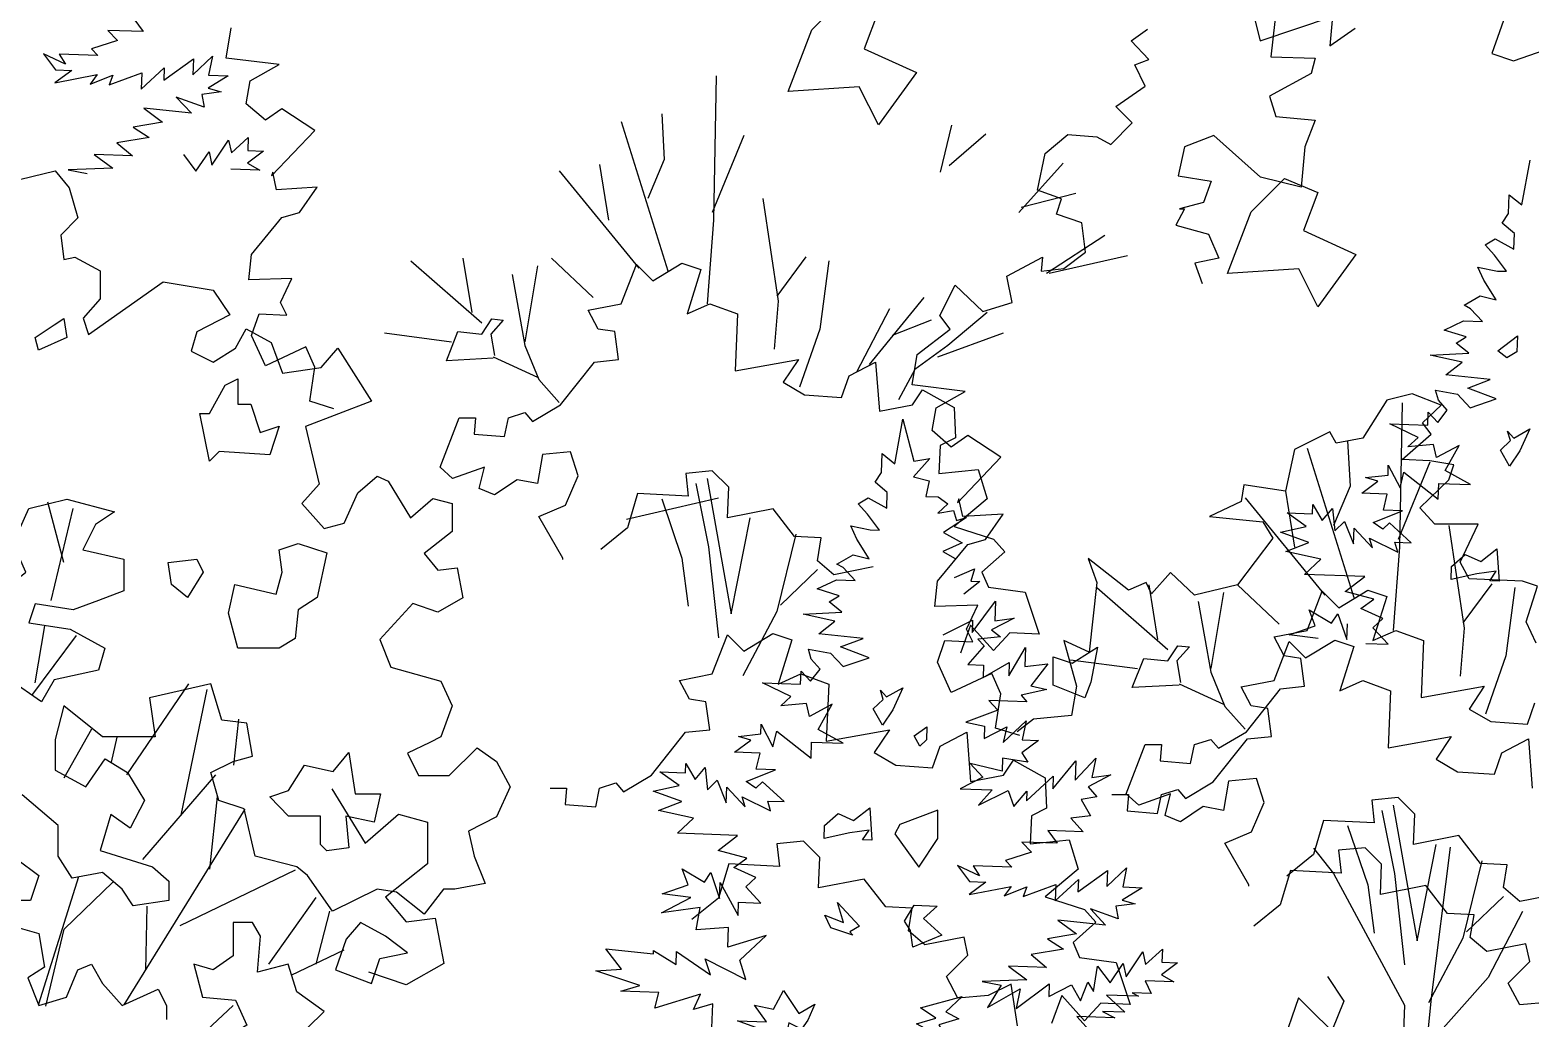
# Model space of a CAD drawing. Header units: inches. Extents: x 11.9 to 85.3, y 21.1 to 37.4.
# Drawn here: x 40.921 to 41.482, y 22.289 to 22.659 of the extents above; entities that cross this region are included whole.
import ezdxf

# ---------------------------------------------------------------- set-up
doc = ezdxf.new("R2010")
doc.units = ezdxf.units.IN
doc.header["$MEASUREMENT"] = 0
doc.layers.add('CAY', color=94, linetype='Continuous')
doc.layers.add('CAY-3', color=61, linetype='Continuous')

# ---------------------------------------------------------------- blocks, each defined once
blk = doc.blocks.new('A$C76451831')
at = {"layer": 'CAY'}
for p, q in [((4786.8, 1424.5), (4794.5, 1413.8)), ((4794.5, 1413.8), (4765.1, 1414.8)), ((4765.1, 1414.8), (4773, 1406.4)), ((4773, 1406.4), (4751.5, 1399.4)), ((4751.5, 1399.4), (4756.7, 1393.8)), ((4711.4, 1395.4), (4721.4, 1381.9)), ((4729.7, 1386.6), (4711.4, 1395.4)), ((4724.6, 1394.9), (4729.7, 1386.6)), ((4756.7, 1393.8), (4724.6, 1394.9)), ((4811.7, 1373.3), (4836.3, 1391)), ((4835.9, 1377.9), (4852.3, 1393.2)), ((4836.3, 1391), (4835.9, 1377.9)), ((4852.3, 1393.2), (4849, 1377.4)), ((4735, 1381.4), (4721, 1371)), ((4721, 1371), (4756.1, 1378)), ((4721.4, 1381.9), (4735, 1381.4)), ((4756.1, 1378), (4750.4, 1370)), ((4750.4, 1370), (4769.3, 1377.5)), ((4766.3, 1369.4), (4793.3, 1379.4)), ((4769.3, 1377.5), (4766.3, 1369.4)), ((4792.9, 1365.8), (4812.1, 1383.7)), ((4793.3, 1379.4), (4792.9, 1365.8)), ((4812.1, 1383.7), (4811.7, 1373.3)), ((4865.3, 1376.9), (4848.6, 1366.6)), ((4849, 1377.4), (4865.3, 1376.9)), ((4859.4, 1363.5), (4843.5, 1361.3)), ((4848.6, 1366.6), (4859.4, 1363.5)), ((4834.8, 1345.7), (4795, 1349.9)), ((4795, 1349.9), (4810.5, 1338.4)), ((4822.1, 1359.3), (4834.8, 1345.7)), ((4845.4, 1350.8), (4822.1, 1359.3)), ((4843.5, 1361.3), (4845.4, 1350.8)), ((4810.5, 1338.4), (4786.3, 1334.3)), ((4799.6, 1325.7), (4772.7, 1321.2)), ((4786.3, 1334.3), (4799.6, 1325.7)), ((4868.1, 1312.9), (4882.1, 1325.5)), ((4882.1, 1325.5), (4881.7, 1314.6)), ((4772.7, 1321.2), (4785.5, 1310.3)), ((4838.5, 1297.6), (4849.5, 1313.5)), ((4849.5, 1313.5), (4851.8, 1302.5)), ((4851.8, 1302.5), (4865.7, 1323.4)), ((4865.7, 1323.4), (4868.1, 1312.9)), ((4894.8, 1314.2), (4881.4, 1304.2)), ((4881.7, 1314.6), (4894.8, 1314.2)), ((4769.3, 1300), (4732.1, 1298.6)), ((4753.8, 1311.4), (4769.3, 1300)), ((4785.5, 1310.3), (4753.8, 1311.4)), ((4828.1, 1311.5), (4838.5, 1297.6)), ((4881.4, 1304.2), (4891.6, 1298.4)), ((5943, 1269.4), (5949.7, 1306.8)), ((4682.3, 1288.4), (4721.2, 1297.8)), ((4721.2, 1297.8), (4733, 1283.7)), ((4732.1, 1298.6), (4747.8, 1295.7)), ((4891.6, 1298.4), (4867.6, 1299.3)), ((4733, 1283.7), (4740.1, 1258.5)), ((5931.9, 1262.1), (5932.4, 1277.9)), ((5932.4, 1277.9), (5943, 1269.4)), ((5926.6, 1254.1), (5931.9, 1262.1)), ((4740.1, 1258.5), (4725.9, 1244.3)), ((5936.7, 1245.6), (5926.6, 1254.1)), ((4725.9, 1244.3), (4728.3, 1223.9)), ((5912.4, 1236), (5920.7, 1241.1)), ((5920.7, 1241.1), (5936.3, 1232.4)), ((5936.3, 1232.4), (5936.7, 1245.6)), ((4728.3, 1223.9), (4737.7, 1225.8)), ((4737.7, 1225.8), (4758.6, 1214.4)), ((5920.2, 1227.6), (5912.4, 1236)), ((5930.2, 1214.1), (5920.2, 1227.6)), ((4758.6, 1214.4), (4758.6, 1191.2)), ((5192.6, 1187), (5205.3, 1219.7)), ((5205.3, 1219.7), (5219, 1206)), ((5219, 1206), (5243.2, 1220.8)), ((5243.2, 1220.8), (5259.1, 1215.5)), ((5259.1, 1215.5), (5247.5, 1178.6)), ((5906.3, 1217.6), (5922.5, 1214.3)), ((5911.3, 1206.6), (5906.3, 1217.6)), ((5922.5, 1214.3), (5930.2, 1214.1)), ((4749.1, 1161.4), (4811.2, 1205.4)), ((4811.2, 1205.4), (4852.9, 1198.3)), ((5921.6, 1190.3), (5911.3, 1206.6)), ((4758.6, 1191.2), (4744.4, 1175.1)), ((4852.9, 1198.3), (4866.7, 1177.9)), ((5165.2, 1181.8), (5192.6, 1187)), ((5247.5, 1178.6), (5266.4, 1187)), ((5266.4, 1187), (5289.7, 1178.6)), ((5894.8, 1185.8), (5908.2, 1193.5)), ((5908.2, 1193.5), (5921.6, 1190.3)), ((4744.4, 1175.1), (4749.1, 1161.4)), ((4866.7, 1177.9), (4839.1, 1163.7)), ((5173.6, 1165.9), (5165.2, 1181.8)), ((5289.7, 1178.6), (5287.5, 1131.1)), ((5900.1, 1182.9), (5894.8, 1185.8)), ((5910.1, 1172.2), (5900.1, 1182.9)), ((4839.1, 1163.7), (4834.4, 1147.6)), ((4871.4, 1149.9), (4880.4, 1166.1)), ((4880.4, 1166.1), (4901.2, 1154.7)), ((5187.3, 1163.8), (5173.6, 1165.9)), ((5190.5, 1140.6), (5187.3, 1163.8)), ((5878.2, 1165.1), (5894.3, 1172.7)), ((5896.6, 1159.5), (5878.2, 1165.1)), ((5894.3, 1172.7), (5910.1, 1172.2)), ((4852.9, 1138.5), (4871.4, 1149.9)), ((4901.2, 1154.7), (4910.7, 1129.1)), ((4942.9, 1133.8), (4956.7, 1149.9)), ((4956.7, 1149.9), (4984.6, 1105.9)), ((5888.2, 1154.3), (5896.6, 1159.5)), ((5898.8, 1145.8), (5888.2, 1154.3)), ((4834.4, 1147.6), (4852.9, 1138.5)), ((5142, 1102.7), (5170.5, 1138.5)), ((5170.5, 1138.5), (5190.5, 1140.6)), ((5287.5, 1131.1), (5340.3, 1140.6)), ((5340.3, 1140.6), (5327.6, 1121.6)), ((5382.5, 1126.9), (5404.6, 1138.5)), ((5404.6, 1138.5), (5407.8, 1097.4)), ((5866.6, 1144.2), (5898.8, 1145.8)), ((5893.1, 1138.3), (5866.6, 1144.2)), ((5879.6, 1127.9), (5893.1, 1138.3)), ((4910.7, 1129.1), (4942.9, 1133.8)), ((5376.1, 1109), (5382.5, 1126.9)), ((5916.6, 1123.9), (5879.6, 1127.9)), ((5327.6, 1121.6), (5345.5, 1111.1)), ((5435.2, 1102.7), (5443.6, 1115.3)), ((5443.6, 1115.3), (5470, 1100.6)), ((5871, 1115), (5889.4, 1111.7)), ((5873.4, 1106.8), (5871, 1115)), ((5897.8, 1116.8), (5916.6, 1123.9)), ((5921.5, 1107.8), (5897.8, 1116.8)), ((4984.6, 1105.9), (4929.6, 1084.7)), ((5118.8, 1089), (5142, 1102.7)), ((5345.5, 1111.1), (5376.1, 1109)), ((5407.8, 1097.4), (5435.2, 1102.7)), ((5470, 1100.6), (5471.1, 1075.2)), ((5880.8, 1098.4), (5873.4, 1106.8)), ((5889.4, 1111.7), (5899.9, 1100.4)), ((5899.9, 1100.4), (5921.5, 1107.8)), ((5057.6, 1092.1), (5071.3, 1092.1)), ((5071.3, 1092.1), (5070.3, 1078.4)), ((5095.6, 1076.3), (5098.8, 1092.1)), ((5098.8, 1092.1), (5112.5, 1096.3)), ((5112.5, 1096.3), (5118.8, 1089)), ((5420.6, 1053.6), (5427.3, 1091)), ((5427.3, 1091), (5436.5, 1055.8)), ((5864.5, 1085.8), (5864.9, 1096.7)), ((5864.9, 1096.7), (5872.8, 1088.2)), ((5872.8, 1088.2), (5880.8, 1098.4)), ((4929.6, 1084.7), (4941, 1036.7)), ((5070.3, 1078.4), (5095.6, 1076.3)), ((5471.1, 1075.2), (5458.4, 1068.9)), ((5856.5, 1075.7), (5832.8, 1086.9)), ((5832.8, 1086.9), (5864.5, 1085.8)), ((5848, 1067.8), (5856.5, 1075.7)), ((5409.5, 1046.3), (5410, 1062.2)), ((5410, 1062.2), (5420.6, 1053.6)), ((5458.4, 1068.9), (5457.3, 1045.7)), ((5869.4, 1069.8), (5848, 1067.8)), ((5871.7, 1058.8), (5869.4, 1069.8)), ((5890.7, 1069), (5871.7, 1058.8)), ((5879.1, 1048.1), (5890.7, 1069)), ((5449.8, 1058.1), (5436.1, 1042.7)), ((5436.5, 1055.8), (5449.8, 1058.1)), ((5831.4, 1044.3), (5831.6, 1052.5)), ((5831.6, 1052.5), (5841.4, 1033.6)), ((4973.2, 1029.6), (4989.3, 1043.4)), ((4989.3, 1043.4), (4998.7, 1039.1)), ((4998.7, 1039.1), (5017.2, 1008.8)), ((5268.6, 1047.8), (5246.4, 1045.7)), ((5246.4, 1045.7), (5248.5, 1026.7)), ((5282.3, 1034.1), (5268.6, 1047.8)), ((5404.2, 1038.3), (5409.5, 1046.3)), ((5414.3, 1029.8), (5404.2, 1038.3)), ((5436.1, 1042.7), (5449.1, 1039.5)), ((5449.1, 1039.5), (5446.4, 1026.4)), ((5457.3, 1045.7), (5490, 1048.9)), ((5490, 1048.9), (5497.4, 1024.6)), ((5809.5, 1029.2), (5823, 1039.2)), ((5812.7, 1042.3), (5831.4, 1044.3)), ((5823, 1039.2), (5812.7, 1042.3)), ((5841.4, 1033.6), (5844.6, 1046.6)), ((5844.6, 1046.6), (5873.3, 1024.3)), ((5873.3, 1024.3), (5873.7, 1037.4)), ((5873.7, 1037.4), (5900, 1036.5)), ((5900, 1036.5), (5879.1, 1048.1)), ((4941, 1036.7), (4926.8, 1020.6)), ((4961.8, 1004.1), (4973.2, 1029.6)), ((5017.2, 1008.8), (5035.7, 1024.9)), ((5035.7, 1024.9), (5051.8, 1020.6)), ((5273.8, 1025), (5197.2, 1007.3)), ((5206.3, 1028.8), (5197.9, 1000.4)), ((5248.5, 1026.7), (5206.3, 1028.8)), ((5281.2, 1008.8), (5282.3, 1034.1)), ((5390, 1020.2), (5398.3, 1025.4)), ((5398.3, 1025.4), (5413.9, 1016.7)), ((5413.9, 1016.7), (5414.3, 1029.8)), ((5446.4, 1026.4), (5456.8, 1026.1)), ((5456.8, 1026.1), (5464.8, 1020.4)), ((5497.4, 1024.6), (5470, 1001.4)), ((5830.8, 1028.5), (5809.5, 1029.2)), ((5827.6, 1015), (5830.8, 1028.5)), ((4728.3, 971.5), (4715.1, 1021.6)), ((4717.8, 939.8), (4736.3, 1016.3)), ((4926.8, 1020.6), (4945.3, 999.7)), ((5051.8, 1020.6), (5051.8, 997.4)), ((5319.2, 1016.2), (5281.2, 1008.8)), ((5337.1, 993), (5319.2, 1016.2)), ((5397.8, 1011.8), (5390, 1020.2)), ((5464.8, 1020.4), (5456.3, 1012.5)), ((5456.3, 1012.5), (5469.5, 1014.7)), ((5469.5, 1014.7), (5472, 1006.5)), ((5747.3, 1012.8), (5768.6, 1012.1)), ((5763.2, 1001.4), (5747.3, 1012.8)), ((5768.6, 1012.1), (5768.9, 1019.8)), ((5768.9, 1019.8), (5776.6, 1006.4)), ((5776.6, 1006.4), (5785.1, 1016.5)), ((5785.1, 1016.5), (5787.1, 997.8)), ((5819.1, 1004.9), (5843.5, 1014.5)), ((5843.5, 1014.5), (5827.6, 1015)), ((4945.3, 999.7), (4961.8, 1004.1)), ((5197.9, 1000.4), (5175.7, 982.4)), ((5389, 990.8), (5383.9, 1001.9)), ((5383.9, 1001.9), (5400.1, 998.6)), ((5407.8, 998.3), (5397.8, 1011.8)), ((5480.2, 1008.9), (5461.2, 996.5)), ((5470, 1001.4), (5502.7, 990.9)), ((5472, 1006.5), (5480.2, 1008.9)), ((5741.8, 996.7), (5763.2, 1001.4)), ((5787.1, 997.8), (5795.1, 1005.7)), ((5795.1, 1005.7), (5802.6, 986.9)), ((5802.6, 986.9), (5803.1, 1000)), ((5803.1, 1000), (5818.4, 983.6)), ((5827.1, 999.2), (5819.1, 1004.9)), ((5832.7, 1004.4), (5827.1, 999.2)), ((5850.7, 987.9), (5832.7, 1004.4)), ((5051.8, 997.4), (5028.6, 978.9)), ((5359.3, 991.9), (5337.1, 993)), ((5356.1, 972.9), (5359.3, 991.9)), ((5399.3, 974.6), (5389, 990.8)), ((5400.1, 998.6), (5407.8, 998.3)), ((5476.8, 987.8), (5460.6, 980.6)), ((5461.2, 996.5), (5476.8, 987.8)), ((5502.7, 990.9), (5512.2, 980.3)), ((5765.5, 988.2), (5741.8, 996.7)), ((5746.2, 980.7), (5765.5, 988.2)), ((5818.4, 983.6), (5815.9, 991.8)), ((5815.9, 991.8), (5839.5, 980.1)), ((5839.5, 980.1), (5837.1, 988.4)), ((5837.1, 988.4), (5850.7, 987.9)), ((5028.6, 978.9), (5040, 965.1)), ((5372.4, 970.1), (5385.8, 977.8)), ((5385.8, 977.8), (5399.3, 974.6)), ((5460.6, 980.6), (5470.9, 974.8)), ((5512.2, 980.3), (5493.2, 963.4)), ((5775.4, 974.2), (5746.2, 980.7)), ((5040, 965.1), (5056.1, 967.1)), ((5056.1, 967.1), (5060.8, 941.9)), ((5369.8, 961.3), (5356.1, 972.9)), ((5402.5, 967.7), (5369.8, 961.3)), ((5377.7, 967.2), (5372.4, 970.1)), ((5387.7, 956.4), (5377.7, 967.2)), ((5470.3, 959), (5486.9, 966.1)), ((5486.9, 966.1), (5483.8, 955.8)), ((5493.2, 963.4), (5498.5, 950.8)), ((5761.9, 961.5), (5775.4, 974.2)), ((5355.8, 949.4), (5371.9, 957)), ((5371.9, 957), (5387.7, 956.4)), ((5491.5, 955.5), (5478, 945.1)), ((5483.8, 955.8), (5491.5, 955.5)), ((5498.5, 950.8), (5529.1, 946.6)), ((5812.1, 959.8), (5761.9, 961.5)), ((5795.8, 947.2), (5812.1, 959.8)), ((5019.2, 937.2), (4991.7, 907.3)), ((5040, 930.1), (5019.2, 937.2)), ((5060.8, 941.9), (5040, 930.1)), ((5374.2, 943.7), (5355.8, 949.4)), ((5365.8, 938.6), (5374.2, 943.7)), ((5376.4, 930.1), (5365.8, 938.6)), ((5485, 913.1), (5504.5, 939.2)), ((5504.5, 939.2), (5503.9, 922.9)), ((5529.1, 946.6), (5540.7, 911.8)), ((5819.6, 940.9), (5795.8, 947.2)), ((5808.9, 933.2), (5819.6, 940.9)), ((5344.2, 928.5), (5376.4, 930.1)), ((5370.7, 922.5), (5344.2, 928.5)), ((5519.9, 925), (5501, 915.3)), ((5503.9, 922.9), (5519.9, 925)), ((5770.8, 918.6), (5765.8, 931.9)), ((5765.8, 931.9), (5784.4, 920.9)), ((5784.4, 920.9), (5789.7, 928.8)), ((5789.7, 928.8), (5797.1, 907.3)), ((5827.2, 924.8), (5808.9, 933.2)), ((5818.7, 916.9), (5827.2, 924.8)), ((4704.6, 871.1), (4712.5, 918.7)), ((5357.2, 912.1), (5370.7, 922.5)), ((5394.2, 908.1), (5357.2, 912.1)), ((5460.9, 911.2), (5485.4, 923.5)), ((5483.7, 919.1), (5475.3, 895.9)), ((5502.7, 898.1), (5483.7, 919.1)), ((5485.4, 923.5), (5485, 913.1)), ((5501, 915.3), (5508.5, 909.6)), ((5516.4, 912.8), (5502.7, 898.1)), ((5540.7, 911.8), (5516.4, 912.8)), ((5749.2, 911.2), (5770.8, 918.6)), ((5797.1, 907.3), (5797.6, 920.4)), ((5831.4, 903.4), (5818.7, 916.9)), ((4701.9, 860.6), (4738.9, 910.7)), ((4991.7, 907.3), (5000.7, 884.1)), ((5375.4, 901.1), (5394.2, 908.1)), ((5399.1, 892.1), (5375.4, 901.1)), ((5495.1, 901.9), (5481.4, 886.5)), ((5508.5, 909.6), (5489.8, 907.5)), ((5489.8, 907.5), (5495.1, 901.9)), ((5515.5, 877.1), (5529.5, 900.7)), ((5529.5, 900.7), (5528.9, 884.8)), ((5773.1, 908.1), (5749.2, 911.2)), ((5812.9, 904), (5831.4, 903.4)), ((5351, 891), (5348.6, 899.3)), ((5348.6, 899.3), (5367.1, 895.9)), ((5358.4, 882.6), (5351, 891)), ((5367.1, 895.9), (5377.5, 884.7)), ((5377.5, 884.7), (5399.1, 892.1)), ((5494.1, 875.6), (5515.9, 888)), ((5515.9, 888), (5515.5, 877.1)), ((5000.7, 884.1), (5042.4, 872.7)), ((5342.1, 870.1), (5342.5, 880.9)), ((5342.5, 880.9), (5350.4, 872.5)), ((5350.4, 872.5), (5358.4, 882.6)), ((5481.4, 886.5), (5494.5, 886)), ((5494.5, 886), (5494.1, 875.6)), ((5528.9, 884.8), (5548, 886.9)), ((5548, 886.9), (5533.8, 868.8)), ((4781, 794.5), (4832.5, 870.4)), ((4850.9, 870.4), (4799.8, 858.6)), ((4826.2, 761), (4847.8, 865.6)), ((4860, 840.1), (4850.9, 870.4)), ((5042.4, 872.7), (5051.8, 851.9)), ((5310.5, 871.2), (5342.1, 870.1)), ((5334.1, 859.9), (5310.5, 871.2)), ((5547.3, 865.6), (5525.8, 860.9)), ((5533.8, 868.8), (5547.3, 865.6)), ((4728.3, 851.9), (4721.2, 824)), ((4760.5, 826.3), (4728.3, 851.9)), ((4799.8, 858.6), (4804.6, 826.3)), ((5051.8, 851.9), (5042.4, 826.3)), ((5325.6, 852), (5334.1, 859.9)), ((5347, 854), (5325.6, 852)), ((5349.4, 843.1), (5347, 854)), ((5368.3, 853.3), (5349.4, 843.1)), ((5356.7, 832.4), (5368.3, 853.3)), ((5498.9, 856.4), (5506.3, 848.5)), ((5530.6, 855.3), (5498.9, 856.4)), ((5525.8, 860.9), (5530.6, 855.3)), ((4880.8, 837.7), (4860, 840.1)), ((4870.1, 802.5), (4874.1, 840.9)), ((4885.5, 810.2), (4880.8, 837.7)), ((5506.3, 848.5), (5479.7, 838.5)), ((5479.7, 838.5), (5495.4, 835.2)), ((5510.8, 821.5), (5530, 839.5)), ((5530, 839.5), (5526.8, 823.7)), ((4728.6, 791.9), (4751.7, 832.8)), ((4804.6, 826.3), (4760.5, 826.3)), ((4768, 805.1), (4772.9, 825.9)), ((5042.4, 826.3), (5033.3, 821.6)), ((5290.3, 826.5), (5309, 828.6)), ((5300.6, 823.4), (5290.3, 826.5)), ((5309, 828.6), (5309.3, 836.7)), ((5309.3, 836.7), (5319, 817.8)), ((5319, 817.8), (5322.2, 830.9)), ((5322.2, 830.9), (5350.9, 808.5)), ((5377.6, 820.8), (5356.7, 832.4)), ((5495.4, 835.2), (5495.1, 824.8)), ((5495.1, 824.8), (5514, 834.6)), ((5514, 834.6), (5510.8, 821.5)), ((4721.2, 824), (4721.2, 798.4)), ((5033.3, 821.6), (5014.8, 812.5)), ((5014.8, 812.5), (5023.9, 794.1)), ((5049.4, 794.1), (5072.6, 816.9)), ((5072.6, 816.9), (5088.7, 805.5)), ((5287.1, 813.5), (5300.6, 823.4)), ((5308.4, 812.7), (5287.1, 813.5)), ((5305.2, 799.3), (5308.4, 812.7)), ((5350.9, 808.5), (5351.3, 821.7)), ((5351.3, 821.7), (5377.6, 820.8)), ((5540.3, 823.2), (5526.4, 812.8)), ((5526.4, 812.8), (5531.5, 805)), ((5526.8, 823.7), (5540.3, 823.2)), ((4746.8, 784.6), (4762.9, 807.8)), ((4762.9, 807.8), (4781.4, 796.4)), ((4850.9, 796.4), (4869.4, 805.5)), ((4869.4, 805.5), (4885.5, 810.2)), ((5088.7, 805.5), (5100.1, 784.6)), ((5246.2, 796.3), (5246.5, 804)), ((5246.5, 804), (5254.2, 790.6)), ((5254.2, 790.6), (5262.7, 800.7)), ((5262.7, 800.7), (5264.7, 782.1)), ((5510, 797.5), (5483.5, 803.9)), ((5483.5, 803.9), (5494, 792.7)), ((5510.4, 808.4), (5510, 797.5)), ((5531.5, 805), (5510.4, 808.4)), ((5552.1, 782.9), (5571.5, 806.3)), ((5570.9, 790), (5587.9, 808.4)), ((5571.5, 806.3), (5570.9, 790)), ((5587.9, 808.4), (5584.6, 792.2)), ((4721.2, 798.4), (4746.8, 784.6)), ((4781.4, 796.4), (4795.5, 773.2)), ((4794.3, 724.1), (4854.9, 794.5)), ((4857.6, 773.2), (4850.9, 796.4)), ((5023.9, 794.1), (5049.4, 794.1)), ((5240.9, 785.6), (5224.9, 797.1)), ((5224.9, 797.1), (5246.2, 796.3)), ((5264.7, 782.1), (5272.7, 790)), ((5272.7, 790), (5280.2, 771.1)), ((5296.7, 789.1), (5321.1, 798.7)), ((5304.7, 783.4), (5296.7, 789.1)), ((5310.3, 788.7), (5304.7, 783.4)), ((5321.1, 798.7), (5305.2, 799.3)), ((5328.3, 772.2), (5310.3, 788.7)), ((5494, 792.7), (5475, 782.9)), ((5530.4, 772.8), (5552.4, 793.3)), ((5552.4, 793.3), (5552.1, 782.9)), ((5600.5, 794.4), (5581.6, 784.6)), ((5584.6, 792.2), (5600.5, 794.4)), ((4723.6, 752.4), (4693.7, 777.9)), ((4850.1, 715.8), (4856.4, 776.4)), ((4951.7, 782.9), (4979.4, 737.5)), ((5100.1, 784.6), (5088.7, 759.5)), ((5219.4, 781), (5240.9, 785.6)), ((5243.1, 772.4), (5219.4, 781)), ((5280.2, 771.1), (5280.7, 784.3)), ((5280.7, 784.3), (5296, 767.8)), ((5296, 767.8), (5293.5, 776.1)), ((5293.5, 776.1), (5317.1, 764.4)), ((5475, 782.9), (5501.7, 782)), ((5501.7, 782), (5490.4, 769.2)), ((5490.4, 769.2), (5514.9, 781.5)), ((5514.9, 781.5), (5519.8, 768.2)), ((5519.8, 768.2), (5530.7, 781)), ((5530.7, 781), (5530.4, 772.8)), ((5589, 776.2), (5575.8, 773.9)), ((5581.6, 784.6), (5589, 776.2)), ((4778.7, 602.9), (4879.6, 765.8)), ((4795.5, 773.2), (4783.7, 750)), ((4878.5, 766.1), (4857.6, 773.2)), ((4887.9, 726.8), (4878.5, 766.1)), ((5223.8, 764.9), (5243.1, 772.4)), ((5253, 758.5), (5223.8, 764.9)), ((5314.7, 772.6), (5328.3, 772.2)), ((5317.1, 764.4), (5314.7, 772.6)), ((5575.8, 773.9), (5583.5, 760.5)), ((4723.6, 726.8), (4723.6, 752.4)), ((4767.6, 761.4), (4758.6, 731.5)), ((4783.7, 750), (4767.6, 761.4)), ((4979.4, 737.5), (5007.1, 761.7)), ((5007.1, 761.7), (5031.3, 755.2)), ((5031.3, 755.2), (5031.3, 720.4)), ((5088.7, 759.5), (5065.6, 747.7)), ((5239.5, 745.8), (5253, 758.5)), ((5583.5, 760.5), (5567.1, 758.4)), ((5567.1, 758.4), (5577.6, 747.1)), ((5065.6, 747.7), (5070.3, 726.8)), ((5289.7, 744), (5239.5, 745.8)), ((5273.4, 731.5), (5289.7, 744)), ((5526.5, 738.5), (5534.4, 730.1)), ((5555.9, 737.5), (5526.5, 738.5)), ((5577.6, 747.1), (5548.1, 748.2)), ((5548.1, 748.2), (5555.9, 737.5)), ((4735.4, 708.3), (4723.6, 726.8)), ((4758.6, 731.5), (4802.2, 717.8)), ((4922.5, 717.8), (4887.9, 726.8)), ((5070.3, 726.8), (5079.3, 704)), ((5297.2, 725.2), (5273.4, 731.5)), ((5286.5, 717.4), (5297.2, 725.2)), ((5534.4, 730.1), (5512.8, 723.1)), ((4760.5, 713.1), (4735.4, 708.3)), ((4777, 699.3), (4760.5, 713.1)), ((4802.2, 717.8), (4816, 706)), ((4825.4, 669), (4921.3, 715.4)), ((4931.5, 710.7), (4922.5, 717.8)), ((5031.3, 720.4), (4996.5, 692.7)), ((5248.4, 702.9), (5243.4, 716.2)), ((5243.4, 716.2), (5262.1, 705.1)), ((5262.1, 705.1), (5267.3, 713.1)), ((5267.3, 713.1), (5274.7, 691.5)), ((5304.8, 709.1), (5286.5, 717.4)), ((5472.8, 719.1), (5482.8, 705.6)), ((5491.1, 710.3), (5472.8, 719.1)), ((5518.1, 717.5), (5485.9, 718.6)), ((5485.9, 718.6), (5491.1, 710.3)), ((5512.8, 723.1), (5518.1, 717.5)), ((5573.1, 697), (5597.7, 714.7)), ((5597.3, 701.6), (5613.7, 716.9)), ((5597.7, 714.7), (5597.3, 701.6)), ((5613.7, 716.9), (5610.4, 701.1)), ((4707.6, 603.7), (4740.9, 709.9)), ((4728.7, 665.9), (4769.2, 705.2)), ((4816, 706), (4816, 689.9)), ((4952.3, 680.8), (4931.5, 710.7)), ((5079.3, 704), (5054.2, 699.3)), ((5226.8, 695.5), (5248.4, 702.9)), ((5274.7, 691.5), (5275.2, 704.7)), ((5275.2, 704.7), (5290.1, 677.4)), ((5296.4, 701.2), (5304.8, 709.1)), ((5309, 687.6), (5296.4, 701.2)), ((5496.3, 705.1), (5482.4, 694.7)), ((5482.4, 694.7), (5517.5, 701.6)), ((5482.8, 705.6), (5496.3, 705.1)), ((5517.5, 701.6), (5511.8, 693.7)), ((5511.8, 693.7), (5530.6, 701.2)), ((5527.6, 693.1), (5554.7, 703.1)), ((5530.6, 701.2), (5527.6, 693.1)), ((5554.2, 689.5), (5573.5, 707.4)), ((5554.7, 703.1), (5554.2, 689.5)), ((5573.5, 707.4), (5573.1, 697)), ((5626.7, 700.5), (5610, 690.2)), ((5610.4, 701.1), (5626.7, 700.5)), ((4786.1, 685.5), (4777, 699.3)), ((4816, 689.9), (4786.1, 685.5)), ((4899.3, 636.8), (4938.6, 692.2)), ((4989.3, 699.3), (4952.3, 680.8)), ((5005.4, 696.9), (4989.3, 699.3)), ((4996.5, 692.7), (5013.6, 672)), ((5028.6, 678.5), (5005.4, 696.9)), ((5044.7, 699.3), (5028.6, 678.5)), ((5054.2, 699.3), (5044.7, 699.3)), ((5226.3, 679.6), (5250.7, 692.4)), ((5250.7, 692.4), (5226.8, 695.5)), ((5290.1, 677.4), (5290.5, 688.3)), ((5290.5, 688.3), (5309, 687.6)), ((5610, 690.2), (5620.8, 687.1)), ((4796.7, 631.7), (4797.9, 685.1)), ((4938.6, 636.8), (4950, 680.8)), ((5013.6, 672), (5037.8, 675)), ((5037.8, 675), (5044.9, 637.2)), ((5258.6, 683.9), (5226.3, 679.6)), ((5255.2, 665.5), (5258.6, 683.9)), ((5606.7, 674.5), (5583.5, 683)), ((5583.5, 683), (5596.1, 669.4)), ((5620.8, 687.1), (5604.8, 685)), ((5604.8, 685), (5606.7, 674.5)), ((4713.4, 601.8), (4728.7, 665.9)), ((5282, 667.2), (5255.2, 665.5)), ((5281.5, 650.9), (5282, 667.2)), ((5596.1, 669.4), (5556.4, 673.5)), ((5556.4, 673.5), (5571.9, 662.1)), ((5313.5, 660.7), (5281.5, 650.9)), ((5291.5, 640.2), (5313.5, 660.7)), ((5571.9, 662.1), (5547.7, 658)), ((5547.7, 658), (5561, 649.3)), ((4917.8, 627.7), (4961.8, 648.6)), ((5179.9, 649.5), (5219.6, 645.4)), ((5192.9, 632.7), (5179.9, 649.5)), ((5219.6, 645.4), (5219.7, 648.1)), ((5219.7, 648.1), (5238.4, 636.6)), ((5238.4, 636.6), (5238.7, 647.4)), ((5238.7, 647.4), (5267.1, 627.9)), ((5262.5, 641.2), (5296.4, 624.1)), ((5267.1, 627.9), (5262.5, 641.2)), ((5296.4, 624.1), (5291.5, 640.2)), ((5561, 649.3), (5534.1, 644.8)), ((5534.1, 644.8), (5546.9, 634)), ((5613.2, 626.2), (5627.1, 647)), ((5627.1, 647), (5629.4, 636.5)), ((5629.4, 636.5), (5643.5, 649.2)), ((5656.2, 637.9), (5642.7, 627.9)), ((5643.5, 649.2), (5643.1, 638.3)), ((5643.1, 638.3), (5656.2, 637.9)), ((5013.6, 619.5), (4982.4, 630.1)), ((5044.9, 637.2), (5013.6, 619.5)), ((5171.6, 631.2), (5192.9, 632.7)), ((5208.3, 619), (5171.6, 631.2)), ((5515.2, 635.1), (5530.7, 623.7)), ((5546.9, 634), (5515.2, 635.1)), ((5586.1, 614), (5589.5, 635.2)), ((5589.5, 635.2), (5599.9, 621.2)), ((5599.9, 621.2), (5610.9, 637.2)), ((5610.9, 637.2), (5613.2, 626.2)), ((5642.7, 627.9), (5652.9, 622.1)), ((5192.3, 614.2), (5208.3, 619)), ((5224, 613.1), (5192.3, 614.2)), ((5220.8, 600), (5224, 613.1)), ((5530.7, 623.7), (5493.4, 622.2)), ((5493.4, 622.2), (5509.2, 619.4)), ((5509.2, 619.4), (5497.7, 600.8)), ((5497.7, 600.8), (5525, 616.1)), ((5521.7, 599.9), (5549.1, 620.3)), ((5525, 616.1), (5521.7, 599.9)), ((5549.1, 620.3), (5548.8, 609.9)), ((5548.8, 609.9), (5567.7, 619.6)), ((5567.7, 619.6), (5575.4, 606.2)), ((5575.4, 606.2), (5581.3, 621.9)), ((5581.3, 621.9), (5586.1, 614)), ((5618.2, 612.9), (5623.5, 610)), ((5634, 612.3), (5618.2, 612.9)), ((5629, 622.9), (5634, 612.3)), ((5652.9, 622.1), (5629, 622.9)), ((4834.4, 569.5), (4869.4, 602.2)), ((5258.8, 611.8), (5220.8, 600)), ((5252.9, 598.9), (5258.8, 611.8)), ((5268.9, 603.8), (5252.9, 598.9)), ((5268, 577.1), (5268.9, 603.8)), ((5596.8, 610.9), (5612.2, 596.8)), ((5623.5, 610), (5596.8, 610.9)), ((5603.9, 592.1), (5572.2, 593.2)), ((5572.2, 593.2), (5587.5, 576.3)), ((5612.2, 596.8), (5593.6, 597.4)), ((5593.6, 597.4), (5603.9, 592.1))]:
    blk.add_line(p, q, dxfattribs=at)
for points in [[(4953.2, 1099.5), (4933.2, 1105.8), (4937.4, 1134.3), (4930, 1151.2), (4896.3, 1135.4), (4884.7, 1160.7), (4891, 1178.6), (4914.2, 1177.5), (4908.9, 1188.1), (4918.4, 1208.1), (4882.5, 1207.1), (4884.7, 1228.2), (4910, 1258.8), (4924.7, 1263), (4939.5, 1284.1), (4905.7, 1282), (4902.6, 1296.7), (4901.5, 1293.6), (4937.4, 1331.5), (4910, 1349.5), (4896.3, 1340), (4880.4, 1353.7), (4883.6, 1372.7), (4907.9, 1386.4), (4863.6, 1391.6), (4867.8, 1417)], [(5738.9, 1437), (5733.7, 1392.7), (5770.6, 1391.6), (5767.4, 1379), (5732.6, 1360), (5737.9, 1343.1), (5770.6, 1340), (5762.2, 1317.8), (5759, 1284.1), (5725.2, 1292.5), (5686.2, 1327.3), (5662, 1317.8), (5656.7, 1293.6), (5684.1, 1289.3), (5677.8, 1271.4), (5657.7, 1266.1), (5662, 1266.1), (5654.6, 1252.4), (5682, 1245), (5690.4, 1225), (5670.4, 1220.8), (5676.7, 1203.9)], [(530, 749.3), (509.9, 755.6), (514.2, 784.1), (506.8, 800.9), (473, 785.1), (461.4, 810.4), (467.7, 828.4), (490.9, 827.3), (485.7, 837.9), (495.2, 857.9), (459.3, 856.8), (461.4, 877.9), (486.7, 908.5), (501.5, 912.7), (516.3, 933.8), (482.5, 931.7), (479.3, 946.5), (478.3, 943.3), (514.2, 981.3), (486.7, 999.2), (473, 989.7), (457.2, 1003.4), (460.4, 1022.4), (484.6, 1036.1), (440.3, 1041.4), (444.5, 1066.7), (472, 1087.8), (463.5, 1099.4), (476.2, 1124.7), (499.4, 1102.6), (523.6, 1110), (519.4, 1132.1), (549, 1147.9), (547.9, 1136.3), (566.9, 1138.4), (584.8, 1152.1), (581.7, 1176.4), (560.6, 1183.8), (564.8, 1196.4), (544.7, 1203.8), (551.1, 1234.4), (570.1, 1250.2), (594.3, 1248.1), (605.9, 1241.8), (623.8, 1259.7), (610.1, 1273.4), (634.4, 1290.3), (625.9, 1308.2), (637.6, 1312.5), (622.8, 1328.3), (636.5, 1337.8)], [(721.9, 1361), (730.4, 1328.3), (790.5, 1348.3), (788.4, 1324.1), (809.5, 1338.8)], [(936, 1353.6), (923.4, 1317.7), (941.3, 1311.4), (974, 1323), (997.2, 1298.7), (1018.3, 1296.6), (1026.7, 1330.4), (1055.2, 1355.7)], [(5271.7, 1376.9), (5269.6, 1256.6), (5264.3, 1187)], [(5192.6, 1338.9), (5231.6, 1214.5)], [(5226.4, 1345.2), (5228.5, 1307.3), (5214.8, 1274.6)], [(5294.9, 1327.3), (5268.6, 1263)], [(5467.9, 1335.7), (5458.4, 1296.7)], [(5496.4, 1328.4), (5465.8, 1302)], [(5174.7, 1303.1), (5182.1, 1256.6)], [(5560.7, 1304.1), (5523.8, 1263)], [(5140.9, 1297.8), (5207.4, 1216.6)], [(5310.7, 1274.6), (5323.4, 1189.1), (5320.2, 1149.1)], [(5571.3, 1278.8), (5525.9, 1267.2)], [(5595.5, 1244), (5547, 1212.3)], [(5060.8, 1225), (5068.2, 1179.7)], [(5134.6, 1225), (5169.4, 1192.3)], [(5346.6, 1226.1), (5322.3, 1193.4)], [(5614.5, 1227.1), (5549.1, 1212.3)], [(5017.5, 1222.9), (5076.6, 1171.2)], [(5123, 1218.7), (5112.5, 1155.4)], [(5365.6, 1222.9), (5358.2, 1165.9), (5341.3, 1117.4)], [(5101.9, 1211.3), (5112.5, 1152.2), (5124.1, 1123.8), (5140.9, 1104.8)], [(5444.7, 1192.3), (5399.3, 1136.4)], [(5416.2, 1182.8), (5388.8, 1130.1)], [(5497.4, 1179.7), (5464.7, 1152.2), (5437.3, 1132.2), (5423.6, 1106.9)], [(4995.4, 1162.8), (5051.3, 1155.4)], [(5086.1, 1141.7), (5047.1, 1139.6), (5056.6, 1163.8), (5076.6, 1161.7), (5085, 1174.4), (5094.5, 1173.3), (5084, 1161.7), (5087.2, 1143.8)], [(5451, 1173.3), (5418.3, 1160.7)], [(5456.3, 1142.7), (5511.1, 1162.8)], [(5086.1, 1142.7), (5123, 1125.9)], [(5144.1, 974), (5144.1, 975), (5124.1, 1009.8), (5146.2, 1019.3), (5156.8, 1043.6), (5150.4, 1063.6), (5127.2, 1061.5), (5123, 1037.3), (5106.1, 1040.4), (5087.2, 1027.8), (5074.5, 1033.1), (5078.7, 1051), (5052.3, 1041.5), (5041.8, 1051), (5057.6, 1092.1)], [(5254.8, 1037.3), (5265.4, 984.5), (5273.8, 908.6)], [(5264.3, 1041.5), (5284.4, 928.6), (5300.2, 1008.8)], [(960.3, 826.2), (951.8, 844.2), (961.3, 873.7), (948.7, 877.9), (904.4, 880), (897, 893.7), (911.8, 925.4), (875.9, 925.4), (863.3, 939.1), (887.5, 962.3), (891.7, 975), (871.7, 978.1), (848.5, 979.2), (872.7, 1000.3), (865.4, 1009.8), (881.2, 1024.5), (856.9, 1034), (835.8, 1028.7), (815.8, 997.1), (793.6, 992.9), (788.4, 1002.4), (758.8, 987.6), (751.5, 952.8), (716.7, 958.1), (714.5, 944.4), (688.2, 931.7), (732.5, 927.5), (740.9, 913.8), (711.4, 874.8), (675.5, 866.3), (655.5, 885.3), (639.7, 867.4), (635.4, 876.9), (620.7, 870.5), (586.9, 896.9), (594.3, 876.9), (588, 818.9), (566.9, 828.4), (577.4, 790.4), (573.2, 766.1), (541.6, 763), (527.9, 752.4)], [(848.5, 1026.6), (846.4, 906.4), (841.1, 836.8)], [(5226.4, 1024.6), (5243.2, 975), (5248.5, 935)], [(769.4, 988.7), (808.4, 864.2)], [(803.1, 995), (805.2, 957), (791.5, 924.3)], [(5338.2, 995.1), (5322.3, 930.7), (5293.9, 877)], [(871.7, 977.1), (845.3, 912.7)], [(5356.1, 965.6), (5325.5, 936)], [(751.5, 952.8), (758.8, 906.4)], [(717.7, 947.5), (784.2, 866.3)], [(887.5, 924.3), (900.2, 838.9), (897, 798.8)], [(637.6, 874.8), (644.9, 829.4)], [(711.4, 874.8), (746.2, 842.1)], [(923.4, 875.8), (899.1, 843.1)], [(594.3, 872.7), (653.4, 821)], [(634.4, 741.9), (648.1, 741.9), (647, 728.2), (672.4, 726.1), (675.5, 741.9), (689.2, 746.1), (695.6, 738.7), (718.8, 752.4), (747.2, 788.3), (767.3, 790.4), (764.1, 813.6), (750.4, 815.7), (742, 831.5), (769.4, 836.8), (782, 869.5), (795.8, 855.8), (820, 870.5), (835.8, 865.3), (824.2, 828.4), (843.2, 836.8), (866.4, 828.4), (864.3, 780.9), (917, 790.4), (904.4, 771.4), (922.3, 760.9), (952.9, 758.7), (959.2, 776.7)], [(979.3, 617.4), (946.6, 611.1), (932.9, 622.7), (936, 641.7), (913.9, 642.7), (895.9, 665.9), (858, 658.6), (859, 683.9), (845.3, 697.6), (823.2, 695.5), (825.3, 676.5), (783.1, 678.6), (774.7, 650.1), (752.5, 632.2)], [(699.8, 868.4), (689.2, 805.2)], [(942.4, 872.7), (935, 815.7), (918.1, 767.2)], [(678.7, 861.1), (689.2, 802), (700.8, 773.5), (717.7, 754.5)], [(5441.4, 818.5), (5436.7, 826.9), (5447.4, 834.6), (5447, 823.8), (5441.4, 818.5)], [(572.2, 812.5), (628.1, 805.2)], [(662.9, 791.4), (623.8, 789.3), (633.3, 813.6), (653.4, 811.5), (661.8, 824.1), (671.3, 823.1), (660.8, 811.5), (663.9, 793.6)], [(662.9, 792.5), (699.8, 775.6)], [(720.9, 623.7), (720.9, 624.8), (700.8, 659.6), (723, 669.1), (733.5, 693.4), (727.2, 713.4), (704, 711.3), (699.8, 687), (682.9, 690.2), (663.9, 677.5), (651.3, 682.8), (655.5, 700.7), (629.1, 691.2), (618.6, 700.7), (634.4, 741.9)], [(4689, 724.5), (4707.5, 710.7), (4700.8, 689.9), (4684.3, 689.9)], [(4684.3, 669), (4707.5, 662.3), (4712.2, 634.4), (4698.4, 625.4), (4707.5, 602.2), (4730.7, 609.2), (4740.1, 632), (4751.5, 636.8), (4760.5, 620.6), (4777, 602.2), (4806.9, 615.9), (4814, 602.2), (4814, 590.8)], [(841.1, 691.2), (861.1, 578.4), (877, 658.6)], [(831.6, 687), (842.2, 634.3), (850.6, 558.4)], [(803.1, 674.4), (820, 624.8), (825.3, 584.7)], [(774.7, 655.4), (791.5, 634.3), (850.6, 524.6), (847.4, 444.5), (842.2, 343.2), (836.9, 219.8), (831.6, 177.6), (821.1, 141.8)], [(888.6, 656.4), (872.7, 530.9), (866.4, 466.6), (861.1, 337.9), (856.9, 208.2), (854.8, 166), (859, 143.9)], [(914.9, 644.8), (899.1, 580.5), (870.6, 526.7)], [(932.9, 615.3), (902.3, 585.8)], [(948.7, 602.7), (920.2, 547.8), (869.6, 490.9)]]:
    blk.add_lwpolyline(points, dxfattribs=at)
for points in [[(5351.5, 1415.3), (5379.2, 1443), (5406.9, 1431.1), (5395, 1399.4), (5438.6, 1379.6), (5406.9, 1336.1), (5391, 1367.8), (5331.7, 1363.8)], [(722.8, 1185.8), (750.5, 1213.5), (778.2, 1201.7), (766.3, 1170), (809.9, 1150.2), (778.2, 1106.6), (762.4, 1138.3), (703, 1134.3)], [(4720.4, 1169.5), (4728.3, 1174.8), (4731, 1158.9), (4707.2, 1148.4), (4704.6, 1158.9)], [(5922.9, 1147.7), (5939.2, 1160.3), (5938.7, 1147.1), (5930.4, 1142)], [(4862.9, 1119.3), (4873.5, 1124.6), (4873.5, 1103.5), (4884.1, 1103.5), (4892, 1079.7), (4907.8, 1085), (4899.9, 1061.2), (4857.7, 1063.9), (4849.7, 1055.9), (4841.8, 1095.6), (4849.7, 1095.6)], [(5925, 1065.1), (5933.4, 1073), (5931, 1080.8), (5936.2, 1075.1), (5949.6, 1082.8), (5941.3, 1064.5), (5932.7, 1051.7)], [(4709.9, 855.3), (4683.5, 873.8), (4688.8, 889.6), (4680.8, 905.5), (4667.6, 916), (4665, 945.1), (4680.8, 950.3), (4696.7, 963.5), (4686.1, 987.3), (4699.3, 1016.3), (4731, 1024.3), (4770.6, 1013.7), (4754.7, 1003.1), (4744.2, 982), (4778.5, 974.1), (4778.5, 947.7), (4757.4, 939.8), (4736.3, 931.9), (4704.6, 937.1), (4699.3, 921.3), (4733.6, 916), (4762.7, 900.2), (4757.4, 881.7), (4720.4, 873.8)], [(4865.6, 929.2), (4870.9, 953), (4905.2, 945.1), (4910.4, 963.5), (4907.8, 982), (4923.6, 987.3), (4947.4, 979.4), (4939.5, 942.4), (4923.6, 931.9), (4921, 908.1), (4907.8, 900.2), (4873.5, 900.2)], [(5923.9, 955.9), (5916.2, 956.2), (5921.4, 964.1), (5905.5, 962), (5884.1, 957.3), (5884.4, 968.1), (5895.7, 978.2), (5908.6, 972.3), (5922.1, 982.7)], [(4818.1, 953), (4815.4, 971.5), (4839.2, 974.1), (4844.5, 963.5), (4831.3, 942.4)], [(5552.4, 869.2), (5552.4, 892.9), (5568.2, 887.7), (5589.3, 900.9), (5584, 871.8), (5578.8, 858.6)], [(5402.6, 849.4), (5411, 857.2), (5408.6, 865), (5413.8, 859.4), (5427.2, 867.1), (5418.9, 848.8), (5410.3, 835.9)], [(4915.7, 781.4), (4928.9, 802.5), (4952.7, 797.2), (4965.9, 813), (4971.2, 778.7), (4992.3, 778.7), (4987, 755), (4963.2, 760.2), (4965.9, 733.8), (4947.4, 731.2), (4942.1, 736.5), (4942.1, 760.2), (4915.7, 760.2), (4899.9, 776.1)], [(5401.5, 740.1), (5393.8, 740.4), (5399.1, 748.4), (5383.1, 746.2), (5361.7, 741.5), (5362, 752.4), (5373.3, 762.4), (5386.2, 756.5), (5399.7, 766.9)], [(5385.6, 660.9), (5367.2, 667), (5362.2, 677.6), (5377.8, 671.6), (5372.9, 688.1), (5391.3, 668.4), (5383, 663.7)], [(5433.8, 664.7), (5428.6, 672.6), (5436.8, 685.9), (5455.8, 685.2), (5444.5, 674.7), (5459.9, 661), (5435.5, 651)], [(4892.2, 660), (4885.5, 671.4), (4869.4, 671.4), (4869.4, 643.8), (4852.9, 632), (4836.8, 636.8), (4843.9, 609.2), (4871.4, 606.9), (4880.8, 586), (4862.3, 574.6), (4862.3, 553.8), (4871.4, 544.4), (4894.6, 533), (4906.4, 551.4), (4899.3, 576.6), (4931.5, 583.7), (4945.3, 597.4), (4922.5, 613.6), (4915.4, 636.8), (4889.8, 630.1)], [(4975.5, 671.4), (4963.7, 657.6), (4954.7, 632), (4984.6, 620.6), (4991.7, 641.5), (5014.8, 646.2), (4996.4, 660)], [(5321.5, 577.9), (5289.7, 589.5), (5313.7, 588.6), (5303.8, 602.6), (5319.5, 599.3), (5327.8, 614.9), (5340.7, 595.8), (5354.1, 603.5), (5348.2, 590.1), (5343, 582.6), (5332.3, 588), (5329, 572.2)], [(5441.9, 600.5), (5476.7, 609.7), (5463.1, 597), (5473.8, 591.2), (5457.3, 586.3), (5465, 572.9), (5438.7, 587), (5454.8, 591.9)]]:
    blk.add_lwpolyline(points, close=True, dxfattribs=at)
at = {"layer": 'CAY-3'}
for p, q in [((5780.9, 626.5), (5794.5, 605.9)), ((5756.9, 608.7), (5742.6, 567.5)), ((5766.8, 598.8), (5756.9, 608.7)), ((5794.5, 605.9), (5784.5, 581.1)), ((5784.5, 581.1), (5766.8, 598.8))]:
    blk.add_line(p, q, dxfattribs=at)
for points in [[(5601.5, 778.1), (5615.2, 778.1), (5614.1, 764.4), (5639.4, 762.3), (5642.6, 778.1), (5656.3, 782.3), (5662.6, 774.9), (5685.8, 788.7), (5714.3, 824.5), (5734.4, 826.6), (5731.2, 849.8), (5717.5, 851.9), (5709, 867.8), (5736.5, 873), (5749.1, 905.7), (5762.8, 892), (5787.1, 906.8), (5802.9, 901.5), (5791.3, 864.6), (5810.3, 873), (5833.5, 864.6), (5831.4, 817.1), (5884.1, 826.6), (5871.5, 807.6), (5889.4, 797.1), (5920, 795), (5926.3, 812.9), (5948.5, 824.5), (5951.6, 783.4)], [(5966.4, 605.1), (5941.1, 603), (5931.6, 621), (5949.5, 638.9), (5946.3, 653.7), (5913.6, 647.3), (5899.9, 658.9), (5903.1, 677.9), (5881, 679), (5863, 702.2), (5825.1, 694.8), (5826.1, 720.1), (5812.4, 733.8), (5790.2, 731.7), (5792.4, 712.7), (5750.2, 714.8), (5741.7, 686.3), (5719.6, 668.4)], [(138.9, 705.6), (152.6, 705.6), (151.5, 691.9), (176.9, 689.8), (180, 705.6), (193.7, 709.9), (200.1, 702.5), (223.3, 716.2), (251.7, 752), (271.8, 754.2), (268.6, 777.4), (254.9, 779.5), (246.5, 795.3), (273.9, 800.6), (286.5, 833.3), (300.3, 819.5), (324.5, 834.3), (340.3, 829), (328.7, 792.1), (347.7, 800.6), (370.9, 792.1), (368.8, 744.7), (421.5, 754.2), (408.9, 735.2), (426.8, 724.6), (457.4, 722.5), (463.7, 740.4), (485.9, 752), (489, 710.9), (516.5, 716.2), (524.9, 728.8), (551.3, 714.1), (552.3, 688.8), (539.7, 682.4), (538.6, 659.2), (571.3, 662.4), (578.7, 638.1), (551.3, 614.9), (584, 604.4), (593.5, 593.8), (574.5, 577), (579.7, 564.3), (610.3, 560.1), (621.9, 525.3), (597.7, 526.3), (584, 511.6), (565, 532.7), (556.5, 509.5)], [(528.1, 507.4), (522.8, 542.2), (503.8, 532.7), (478.5, 530.6), (469, 548.5), (486.9, 566.4), (483.8, 581.2), (451.1, 574.9), (437.4, 586.5), (440.5, 605.4), (418.4, 606.5), (400.5, 629.7), (362.5, 622.3), (363.5, 647.6), (349.8, 661.3), (327.7, 659.2), (329.8, 640.3), (287.6, 642.4), (279.2, 613.9), (257, 596)]]:
    blk.add_lwpolyline(points, dxfattribs=at)
blk.add_lwpolyline([(430.1, 675.3), (426.1, 667.3), (445.9, 639.6), (461.7, 663.4), (461.7, 687.1)], close=True, dxfattribs=at)

msp = doc.modelspace()

# ---------------------------------------------------------------- block references
at = {"layer": 'CAY', "xscale": 0.0004489089019145984, "yscale": 0.0004489089019145984, "zscale": 0.0004489089019145984}
for p in [(41.05328, 22.05824), (38.81115, 22.02325)]:
    msp.add_blockref('A$C76451831', p, dxfattribs=at)

doc.saveas('drawing.dxf')
